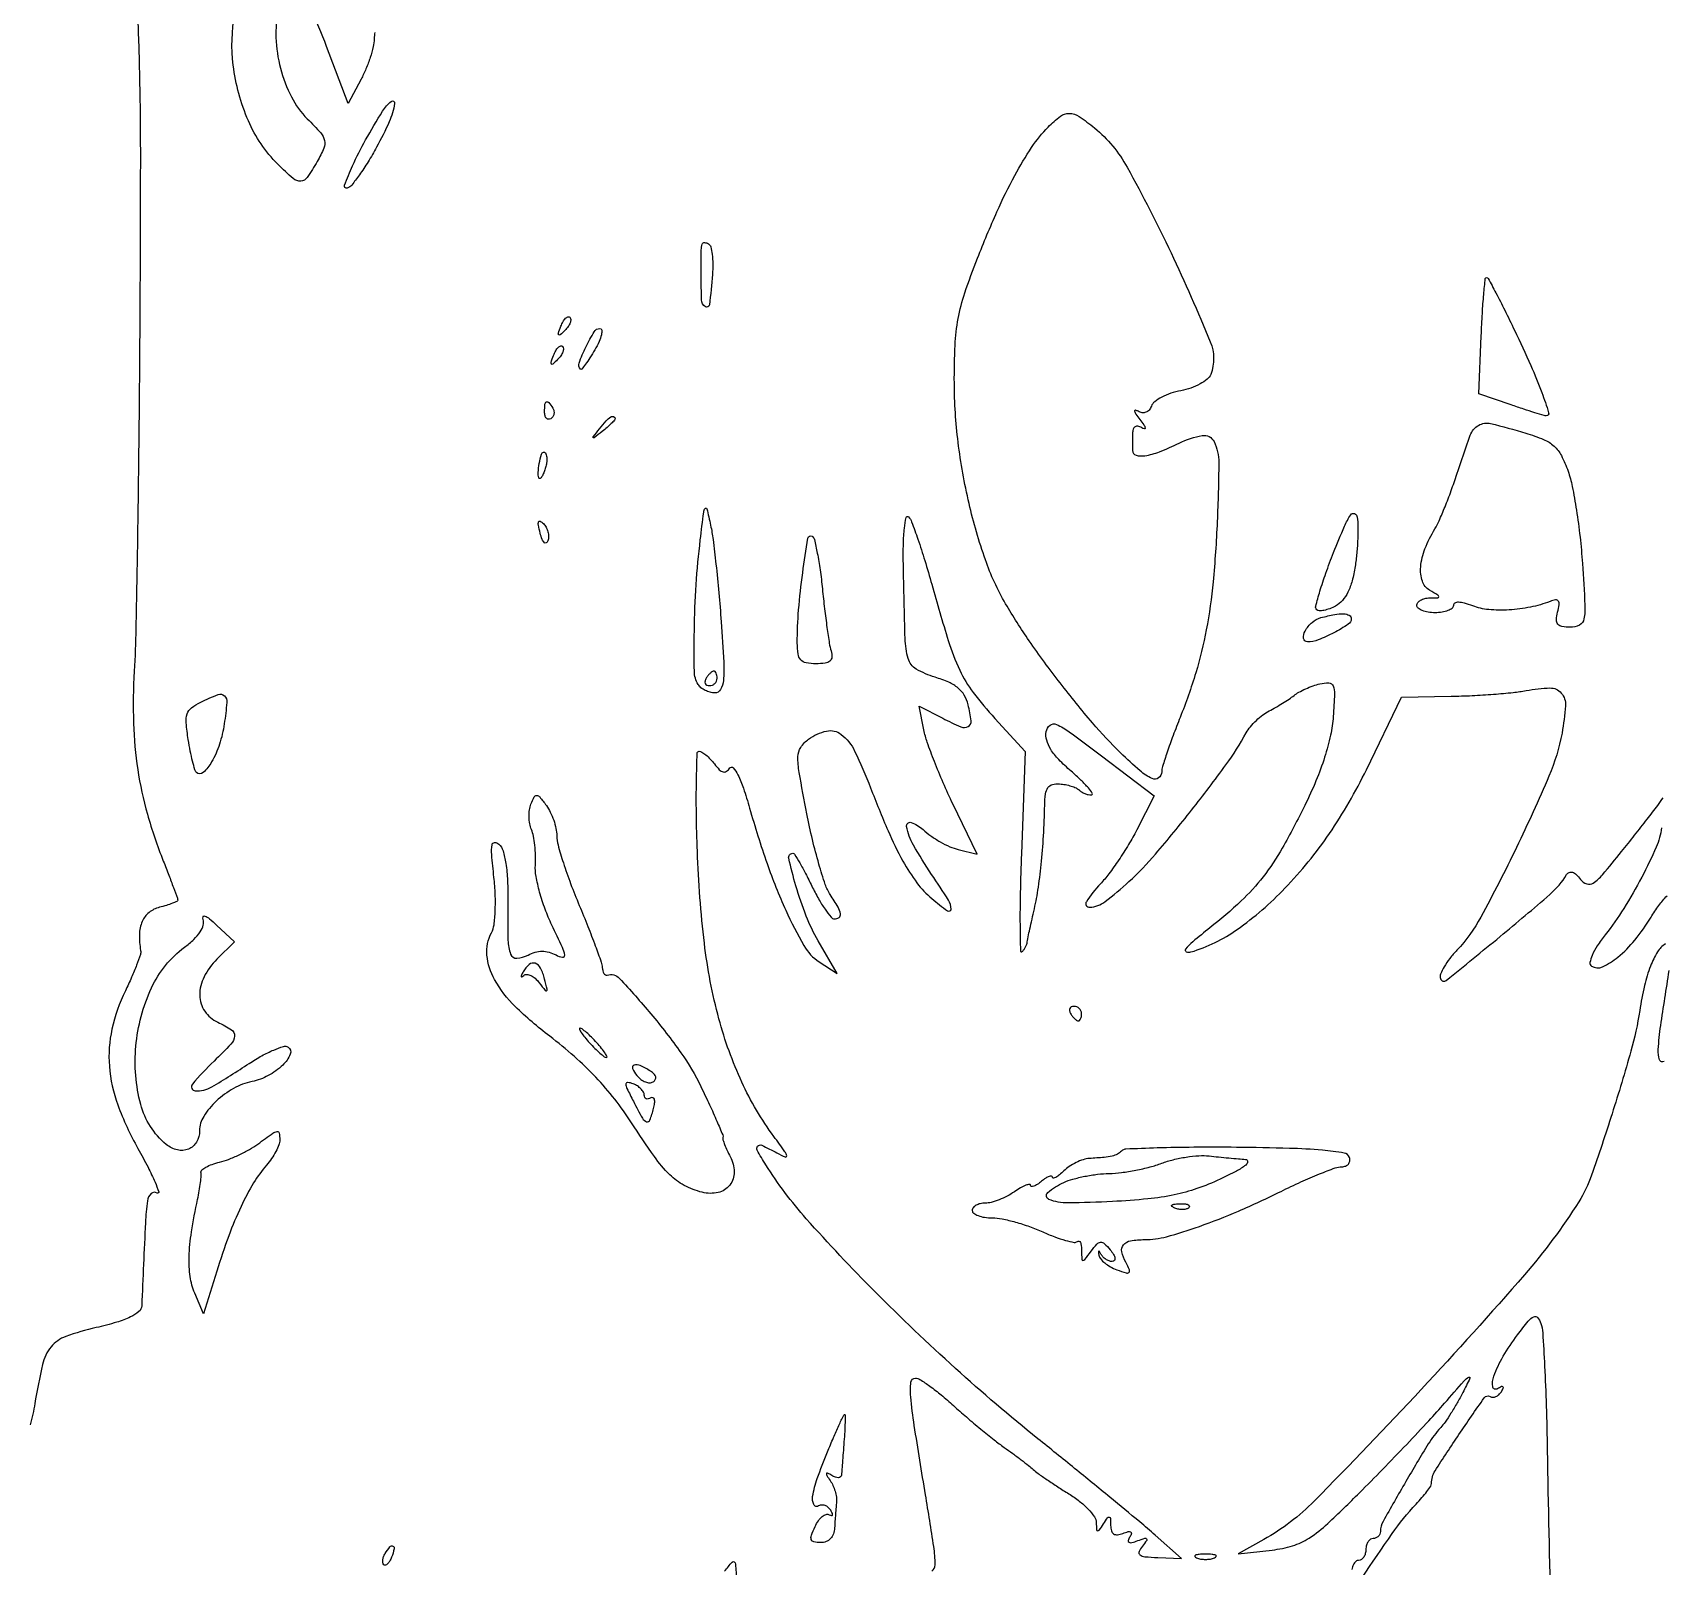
# Model space of a CAD drawing. Extents: x 0 to 848, y 0 to 1200.
# Drawn here: x 401.1 to 624.5, y 779.2 to 989.6 of the extents above; entities that cross this region are included whole.
import ezdxf

# ---------------------------------------------------------------- set-up
doc = ezdxf.new("R2010")
doc.units = 0

msp = doc.modelspace()

# ---------------------------------------------------------------- linework, layer by layer
for points in [[(566.821126, 1139.97925, -0.000003), (566.831352, 1129.659375, -0.000009)], [(566.842867, 1117.750456, -0.000006), (566.855748, 1104, 0.000253)], [(386.357708, 945.75, -0.000031), (386.511, 964.929573, -0.00005), (386.644698, 981.326562, -0.000009), (386.76453, 995.814932, -0.002666)], [(415.451643, 992.830649, -0.005438), (415.732263, 984.8015, -0.006097), (415.875175, 972.758543, -0.001366), (415.812348, 952.224979, -0.001086), (415.682636, 935.935682, -0.001319), (415.487668, 920.672337, -0.00111), (415.261222, 907.830447, -0.009187), (415.038248, 902, 0.021531), (414.941059, 894.823358, 0.030593), (415.518737, 888.470389, 0.031393), (416.850199, 882.361919, 0.024527), (419.027673, 875.929792, -0.002256), (419.783559, 873.986436, -0.003437), (420.420629, 872.29168, -0.001268), (420.954732, 870.829204, -0.087124), (421, 870.571388, -0.292554), (420.893175, 870.40444, -0.014515), (420.265625, 870.136655, -0.019599), (419.458192, 869.855479, -0.012502), (418.5, 869.589356, 0.109286), (417.067226, 868.873033, 0.120567), (416.13106, 867.640292, 0.09674), (415.744372, 865.883417, 0.050551), (415.917956, 863.640869, -0.126727), (415.87739, 863.092508, -0.009458), (415.366698, 861.670853, -0.012621), (414.67405, 859.981111, -0.00924), (413.823959, 858.140869, 0.057736), (411.985648, 852.875105, 0.075065), (411.625276, 847.785389, 0.068493), (412.791924, 842.466823, 0.03932), (415.541284, 836.492562, -0.008085), (416.927109, 833.91761, -0.017333), (417.89382, 831.879565, -0.025564), (418.390064, 830.549593, -0.695345), (418.18196, 830.387543, 0.338798), (417.351957, 830.304477, 0.172115), (416.84217, 829.317668, 0.022566), (416.568661, 826.314623, 0.000833), (416.066774, 814.925022, -0.209104), (415.677889, 814.129413, -0.064331), (414.531715, 813.385985, -0.040946), (412.636718, 812.661712, -0.014265), (409.807108, 811.925022, 0.029079), (405.639697, 810.70719, 0.138296), (403.634634, 809.28391, 0.113159), (402.460696, 806.873931, 0.016538), (401.40011, 801.5, -0.026943), (400.766637, 798.608215, -0.026543)], [(434.875296, 992.626107, 0.076398), (434.467527, 988.89392, 0.053346), (435.102462, 984.70034, 0.053523), (436.605163, 980.753634, 0.078826), (438.780552, 977.75791, -0.01404), (440.618438, 975.813803, -0.126216), (441.153527, 974.781301, -0.160698), (441.056917, 973.73002, -0.026725), (440.136301, 971.889253, -0.021801), (438.767344, 969.70951, -0.229508), (437.876766, 969.205234, -0.198791), (436.850106, 969.555109, -0.016123), (434.730056, 971.542671, -0.094648), (430.699642, 977.476289, -0.070842), (428.613924, 985.116975, -0.0789), (428.842154, 992.150236, -0.206592)], [(448.058434, 989.611025, 0.048737), (447.958084, 988.75, -0.053271), (447.820634, 987.656737, -0.020716), (447.409206, 986.186946, -0.020229), (446.82822, 984.61881, -0.02364), (446.148422, 983.184285), (444.380675, 979.86857), (441.431317, 987.684285, 0.018013), (439.224685, 992.94946, 0.123623)], [(524.439702, 778.499464, 0.238069), (524.901807, 779.390202, 0.041063), (524.724324, 781.887499, 0.002724), (523.587605, 789, -0.001698), (522.04832, 798.506119, -0.017675), (521.56759, 802.43377, -0.046589), (521.580956, 804.438892, -0.385283), (522.20104, 805, -0.14377), (522.825387, 804.816687, -0.013216), (524.174537, 803.898438, -0.016207), (525.747912, 802.686291, -0.012002), (527.409334, 801.25, 0.006537), (529.199718, 799.667709, 0.005277), (531.162408, 798.014063, 0.005336), (533.006699, 796.525945, 0.013659), (534.381973, 795.5, -0.004894), (535.552683, 794.65819, -0.004707), (536.722108, 793.782756, -0.004662), (537.738345, 792.991859, -0.017004), (538.360808, 792.462573, 0.029091), (539.029132, 791.921558, 0.006052), (540.266925, 791.055989, 0.006335), (541.730788, 790.085421, 0.005944), (543.25, 789.131014, -0.029752), (544.686507, 788.130184, -0.035744), (545.902936, 787.020678, -0.038573), (546.763026, 785.963085, -0.150236), (547.015313, 785.168441, 0.012166), (547.046899, 784.22616, 0.349113), (547.1983, 784.056848, 0.289457), (547.42828, 784.152484, 0.009865), (548, 785, -0.010677), (548.566573, 785.836949, -0.301908), (548.799443, 785.92672, -0.33565), (548.952884, 785.74626, -0.01202), (548.984687, 784.781385, 0.066381), (549.089683, 784.04421, 0.183316), (549.396353, 783.629429, 0.175917), (549.911202, 783.512531, 0.060424), (550.664045, 783.701324, -0.02645), (551.381889, 783.934058, -0.192905), (551.734128, 783.891407, -0.358176), (551.829118, 783.654473, -0.061825), (551.612107, 783.181393, 0.068766), (551.402146, 782.706469, 0.37397), (551.511862, 782.471463, 0.17274), (551.902207, 782.441674, 0.023219), (552.698062, 782.698685, -0.011746), (553.670448, 783.037524, -0.305063), (553.924561, 782.964349, -0.343991), (553.933417, 782.715713, -0.013314), (553.337123, 781.937231, 0.070472), (552.890894, 781.192063, 0.346447), (553.012176, 780.75069, 0.137607), (553.686639, 780.495184, 0.013519), (555.438174, 780.387169), (558.702103, 780.274337), (555.101052, 783.458552, 0.007743), (552.983961, 785.272944, 0.001316), (548.885934, 788.65822, 0.001436), (544.049728, 792.608706, 0.001279), (539, 796.688097, -0.01456), (527.681285, 806.339699, -0.013372), (516.60903, 816.904019, -0.013532), (507.236507, 826.863091, -0.041699), (501.683005, 834.25, -0.012022), (500.49183, 836.249579, -0.325114), (500.558892, 836.827862, -0.328473), (501.127369, 836.938331, -0.012149), (503.197083, 835.894524, 0.01981), (504.345928, 835.337042, 0.599921), (504.545223, 835.494466, 0.11124), (504.307043, 836.057734, 0.003306), (502.791178, 838.144524, -0.050973), (498.391537, 845.602389, -0.042203), (495.255828, 854.279581, -0.035913), (493.255261, 864.647154, -0.021079), (492.287044, 877.25, -0.004996), (492.157678, 882.522403, -0.00834), (492.167175, 886.960938, -0.002774), (492.258824, 890.721447, -0.405479), (492.545837, 891, -0.145537), (492.913797, 890.890579, -0.030651), (493.457986, 890.485937, -0.029704), (494.053436, 889.91994, -0.024363), (494.620754, 889.25, 0.032038), (495.304068, 888.467736, 0.134877), (495.839908, 888.160492, 0.216352), (496.308415, 888.242677, 0.096455), (496.758219, 888.698555, -0.495688), (497.218272, 888.728054, -0.064623), (497.85253, 887.771241, -0.032992), (498.614235, 885.920063, -0.011881), (499.457989, 883.198555, 0.014515), (501.86432, 875.579107, 0.0226), (504.419092, 869.185062, 0.024205), (506.908782, 864.328543, 0.117815), (509.016775, 862.095789), (511.454683, 860.5), (508.862103, 865, -0.036305), (507.223099, 868.39209, -0.023502), (505.807713, 872.517157, -0.015815), (504.826998, 876.327609, -0.480307), (505.365481, 877, -0.259711), (505.615278, 876.860866, -0.006189), (506.327515, 875.678125, -0.012022), (507.132078, 874.224814, -0.007681), (508, 872.5, 0.015316), (508.900787, 870.775945, 0.022379), (509.80605, 869.321875, 0.019057), (510.623894, 868.22276, 0.227028), (511.089206, 868, 0.156053), (511.723095, 868.202779, 0.288022), (511.921623, 868.684772, 0.089916), (511.584515, 869.609722, 0.012799), (510.516233, 871.334881, -0.063788), (509.839637, 872.726167, -0.01105), (508.964398, 875.524486, -0.011857), (508.082593, 878.875368, -0.010367), (507.316976, 882.417413, -0.003849), (506.256975, 888.099053, -0.049758), (506.090657, 890.245986, -0.138198), (506.483208, 891.529641, -0.092259), (507.543486, 892.655456, -0.104624), (510.022943, 893.771299, -0.223243), (512.024643, 893.313392, -0.114536), (513.867969, 891.027115, -0.02086), (516.045455, 886, 0.009746), (518.449357, 880.093663, 0.024682), (520.487337, 875.931972, 0.033922), (522.416774, 872.938575, 0.058264), (524.452034, 870.783269, 0.019892), (526.623992, 869.105034, 0.61132), (527.099454, 869.352154, 0.140692), (526.744657, 870.561034, 0.006829), (524.432376, 874.100489, -0.018194), (521.942137, 878.108403, -0.08258), (520.99029, 880.677754, -0.572699), (521.609402, 881.221404, -0.108259), (523.25, 880.248444, 0.034941), (524.300211, 879.397231, 0.023892), (525.598778, 878.576765, 0.024146), (526.933177, 877.903237, 0.044038), (528.086265, 877.506817), (530.672529, 876.865374), (527.345484, 883.761591, -0.009648), (526.02381, 886.641836, -0.009426), (524.803538, 889.593146, -0.009358), (523.830107, 892.223107, -0.03461), (523.364071, 893.929643), (522.709704, 897.201478), (525.947783, 895.527003, 0.018199), (528.437785, 894.352157, 0.226407), (529.453909, 894.393684, 0.312228), (529.856976, 895.169095, 0.030009), (529.442339, 897.373717, 0.070926), (528.913346, 898.669764, 0.087416), (528.070064, 899.663814, 0.070274), (526.78585, 900.455715, 0.030297), (524.893671, 901.150003, -0.059324), (522.318593, 902.268004, -0.195159), (521.208604, 903.706479, -0.060889), (520.793299, 906.452372, -0.00235), (520.548497, 916.744877, -0.010813), (520.555422, 919.466487, -0.021647), (520.700377, 921.612052, -0.026562), (520.937498, 923.046211, -0.592393), (521.259674, 923.140326, -0.107926), (521.689305, 922.470601, -0.005752), (522.54739, 920.074254, -0.008806), (523.491784, 917.173429, -0.006285), (524.450574, 913.895449, 0.006475), (526.711568, 906.176247, 0.035526), (528.276445, 902.128515, 0.05197), (530.130715, 899.061452, 0.024277), (533.111758, 895.494583), (537.278853, 890.973819), (536.743255, 876.924072, 0.004147), (536.583913, 871.580185, 0.007441), (536.554802, 867.19125, 0.00327), (536.607632, 863.619411, 0.660493), (536.853829, 863.520496, 0.04088), (537.105319, 863.816853, 0.032652), (537.326771, 864.172687, 0.033678), (537.488766, 864.531503, 0.068171), (537.556456, 864.833333, -0.028835), (537.617309, 865.258576, -0.002489), (537.840297, 866.332292, -0.003275), (538.121249, 867.610901, -0.002535), (538.443444, 869, 0.020584), (539.010108, 871.917775, 0.012157), (539.457385, 875.438952, 0.011129), (539.772437, 879.379644, 0.009241), (539.936613, 883.582881, -0.027802), (540.055792, 885.144958, -0.119573), (540.390325, 886.008094, -0.179465), (540.999392, 886.43186, -0.081748), (541.979629, 886.519919, -0.028705), (542.787883, 886.413482, -0.028608), (543.579559, 886.2151, -0.029853), (544.248247, 885.961556, -0.091074), (544.646296, 885.687038, 0.060678), (544.982416, 885.423908, 0.039079), (545.425249, 885.201817, 0.038935), (545.900106, 885.050274, 0.057836), (546.333277, 885, 0.583393), (546.459582, 885.223408, 0.040701), (545.932642, 885.956792, 0.026059), (544.942325, 887.006059, 0.012344), (543.565237, 888.257164, -0.022503), (541.862454, 889.868496, -0.051594), (540.77415, 891.25669, -0.071421), (540.217118, 892.506743, -0.109704), (540.148627, 893.685088, -0.192179), (540.677302, 894.566647, -0.272), (541.564191, 894.673331, -0.055147), (543.314471, 893.667424, -0.004103), (547.739058, 890.373087), (554.978115, 884.890326), (552.558424, 880.195163, -0.016635), (551.44475, 878.200086, -0.012621), (550.097427, 876.087083, -0.0128), (548.731013, 874.166894, -0.02886), (547.578428, 872.803417, 0.047619), (545.658353, 870.351341, 0.618934), (546.114382, 869.589365, 0.142416), (548.226403, 870.384063, 0.025479), (551.498865, 873.105718, 0.029945), (555.147634, 876.897258, 0.009636), (560.100061, 882.933722, 0.009594), (564.808602, 889.145423, 0.03083), (567.598156, 893.518848, -0.046198), (568.167186, 894.353332, -0.028652), (568.974504, 895.223255, -0.028619), (569.878169, 895.997153, -0.045259), (570.741504, 896.539042, 0.012222), (571.623733, 897.014726, 0.008823), (572.584437, 897.586157, 0.00892), (573.478856, 898.162075, 0.019082), (574.143348, 898.64461, -0.04067), (574.81864, 899.091824, -0.019826), (575.743656, 899.554738, -0.019521), (576.749824, 899.962829, -0.02667), (577.686121, 900.245244, -0.069195), (578.920348, 900.370892, -0.29364), (579.501418, 899.966551, -0.107725), (579.695818, 898.879808, -0.007577), (579.531879, 895.775724, -0.037838), (579.158604, 893.193455, -0.022544), (578.346895, 890.193886, -0.020535), (577.155994, 886.935686, -0.016884), (575.62811, 883.562036, -0.013825), (572.53244, 877.711382, -0.036346), (569.905145, 873.761657, -0.040077), (566.889598, 870.457401, -0.020153), (562.606465, 866.771179, 0.006851), (560.265675, 864.862593, 0.051541), (559.271964, 863.837939, 0.503437), (559.367104, 863.488344, 0.166409), (560, 863.461425, 0.083121), (566.358187, 866.557518, 0.046376), (572.896167, 872.196397, 0.042015), (579.000596, 879.707703, 0.03679), (584.071956, 888.465025), (588.90238, 898.43005), (595.70119, 898.5434, 0.007825), (598.560839, 898.635856, 0.006955), (601.530975, 898.819882, 0.006997), (604.198571, 899.060036, 0.021254), (606, 899.325443, -0.040369), (609.259308, 899.679107, -0.228566), (610.809307, 898.983161, -0.194202), (611.379484, 897.237703, -0.028882), (610.906472, 893.492747, -0.055197), (609.121892, 887.591636, -0.011689), (604.660676, 877.795229, -0.011049), (599.771123, 868.23597, -0.066116), (596.49667, 863.715996, 0.025518), (595.513251, 862.567118, 0.033227), (594.742536, 861.417282, 0.035106), (594.252296, 860.412407, 0.178216), (594.23332, 859.800039, 0.522902), (595.034772, 859.564846, 0.002804), (602.405579, 865.571376, 0.006677), (609.247402, 871.366148, 0.075427), (611.541172, 874.066617, -0.153167), (611.902474, 874.379215, -0.186249), (612.346653, 874.397436, -0.112354), (612.864903, 874.078946, -0.041175), (613.4312, 873.424977, 0.155767), (614.290881, 872.797679, 0.232675), (615.19571, 872.921402, 0.068784), (616.467106, 874.060253, 0.006781), (619.085199, 877.236155, 0.002083), (620.870577, 879.481881, 0.002278), (622.584407, 881.676636, 0.00213), (624.034127, 883.567292, 0.011353), (624.797889, 884.621019, -0.001459)], [(624.565725, 880.5, -0.072338), (623.831286, 877.838938, -0.017691), (621.852053, 873.732115, -0.018737), (619.37576, 869.426588, -0.026816), (616.841893, 865.824488, 0.020964), (615.734618, 864.288898, 0.043409), (615.031457, 862.989583, 0.062299), (614.745891, 862.014309, 0.303219), (614.973212, 861.516556, 0.250996), (616.463738, 861.424408, 0.06485), (618.574162, 862.746378, 0.050263), (620.90863, 865.100383, 0.032839), (623.117271, 868.226152, -0.021914), (624.20775, 869.843238, -0.031496), (625.320292, 871.163842, -0.032331)], [(625.090519, 864.555944, 0.118125), (624.005763, 863.463923, 0.044842), (623.051092, 861.523775, 0.035195), (622.230683, 858.845943, 0.018364), (621.57048, 855.416905, -0.030445), (620.358198, 849.848197, -0.008409), (617.77867, 841.267923, -0.006864), (614.959644, 832.834294, -0.056761), (613.20584, 829.200979, -0.038137), (605.752215, 819.1764, -0.008709), (591.599917, 803.457678, -0.006848), (576.933889, 788.153874, -0.07067), (570, 782.862175), (566.5, 780.900893), (571.131398, 781.41506, 0.046183), (573.957232, 781.996322, 0.0713), (576.212311, 783.051167, 0.043199), (578.774265, 785.065223, 0.00782), (583.131398, 789.275156, 0.003781), (586.267666, 792.449423, 0.003027), (589.598954, 795.914184, 0.003059), (592.641918, 799.157171, 0.007758), (594.80121, 801.560543, -0.001731), (597.470775, 804.604899, -0.080053), (598.109077, 805.129219, -0.737391), (598.272844, 804.978824, -0.008649), (597.30121, 803.018314, -0.011011), (596.520949, 801.588168, -0.01049), (595.666205, 800.170111, -0.01049), (594.85873, 798.9494, -0.036262), (594.264594, 798.21148, 0.04994), (592.56494, 795.978322, 0.006416), (589.478235, 790.804742, 0.003563), (586.363839, 785.339749, 0.128412), (586, 783.946424, -0.104808), (585.923463, 783.585307, -0.099125), (585.70625, 783.278012, -0.096486), (585.381723, 783.072053, -0.093553), (585, 783, 0.148195), (584.618646, 782.884432, 0.098894), (584.29375, 782.559375, 0.082425), (584.074694, 782.073457, 0.064853), (584, 781.5, -0.064853), (583.925306, 780.926543, -0.082425), (583.70625, 780.440625, -0.098894), (583.381354, 780.115568, -0.148195), (583, 780, 0.191087), (582.618118, 779.848523, 0.088204), (582.29375, 779.4125, 0.068025), (582.073693, 778.765418, 0.048028)], [(624.916073, 848.44813, -0.486213), (624.296137, 848.675507, -0.092658), (624.115603, 850.063385, -0.022929), (624.449714, 853.350823, -0.002475), (625.607229, 860.903083, 0.0103)], [(579.376699, 771.566149, -0.002783), (587.608817, 783.672465, -0.039991), (590.890224, 787.708187, 0.013431), (591.698237, 788.600695, 0.017883), (592.380253, 789.456037, 0.015272), (592.892067, 790.193302, 0.145077), (593, 790.557459, -0.142504), (593.503986, 792.289867, -0.007233), (596.757772, 797.248945, -0.004472), (600.240126, 802.294798, -0.396907), (601.060158, 802.46282, 0.144506), (601.421629, 802.364122, 0.099418), (601.838879, 802.456841, 0.083696), (602.24884, 802.727696, 0.066691), (602.58541, 803.138197, 0.027601), (602.851297, 803.626772, 0.360914), (602.803906, 803.812732, 0.281037), (602.58513, 803.830402, 0.02156), (602.047375, 803.529279, -0.536759), (601.405319, 803.825036, -0.128164), (601.550662, 805.258446, -0.043704), (602.849669, 807.993946, -0.028183), (604.794379, 810.917059, -0.009381), (606.280719, 812.823669, -0.107214), (607.019687, 813.41669, -0.346418), (607.541702, 813.308528, -0.090787), (607.99526, 812.513513, -0.068642), (608.258393, 811.217448, -0.003066), (608.519703, 806.646252, -0.00511), (608.74161, 801.203849, -0.003627), (608.883794, 795.096454, 0.002516), (609.36029, 772.466585, 0.013211)], [(496.009138, 778.51101, -0.006451), (497.081722, 779.769983, -0.394034), (497.351816, 779.797509, -0.21533), (497.519092, 779.489462, -0.002808), (497.670868, 777.25, 0.004772)]]:
    msp.add_lwpolyline(points, format="xyb")
for points in [[(448.289022, 973.863022, -0.013153), (447.111237, 971.836351, -0.017498), (445.92989, 970.063301, -0.014867), (444.867777, 968.673263, -0.142671), (444.261423, 968.253808, -0.628793), (443.883193, 968.643946, -0.019488), (444.991089, 971.326125, -0.019276), (446.783636, 974.861732, -0.012618), (449.105932, 978.798016, -0.081528), (450.289337, 980.144728, -0.692242), (450.758982, 979.873426, -0.063051), (450.002835, 977.339368, -0.021057)], [(546.779439, 976.5, -0.09361), (551.255581, 971.113261, -0.016559), (557.271595, 959.373145, -0.012313), (562.657098, 947.17632, -0.191694), (562.712625, 942.693496, -0.131418), (562.238051, 942.039514, -0.045374), (561.260354, 941.383439, -0.041323), (559.999568, 940.823819, -0.037442), (558.621826, 940.456877, 0.03473), (557.247349, 940.098765, 0.039547), (555.996606, 939.564996, 0.043335), (555.030137, 938.946841, 0.138053), (554.576332, 938.338322, -0.084715), (554.260964, 937.806719, -0.124226), (553.82028, 937.492675, -0.130511), (553.300141, 937.433958, -0.0988), (552.757063, 937.628576, 0.08735), (552.383734, 937.772007, 0.538334), (552.265337, 937.651282, 0.100871), (552.446108, 937.23885, 0.014571), (553, 936.5, -0.015224), (553.543102, 935.773566, -0.098908), (553.726028, 935.357658, -0.530768), (553.60957, 935.234817, -0.094566), (553.25, 935.367059, 0.079362), (552.725716, 935.578047, 0.202208), (552.330022, 935.508155, 0.185208), (552.080828, 935.166857, 0.066197), (552, 934.559017), (552, 933.237649), (552, 932.25, 0.331643), (552.473164, 931.615097, 0.112787), (553.692982, 931.53538, 0.05449), (555.687412, 932.083574, 0.019563), (558.385652, 933.276357, -0.07186), (561.563485, 934.30089, -0.333633), (563.17287, 933.471935, -0.115604), (563.821988, 930.581835, -0.008725), (563.606128, 922.5, -0.0122), (563.038336, 914.230381, -0.023553), (562.112431, 907.662313, -0.026636), (560.668251, 901.771168, -0.021728), (558.520569, 895.643509, 0.005927), (557.555176, 893.144932, 0.007877), (556.740417, 890.849691, 0.005825), (556.113459, 888.917085, 0.075656), (556, 888.171539, -0.241511), (555.571037, 887.335259, -0.269912), (554.678348, 887.24962, -0.07132), (553.017439, 888.323646, -0.0135), (550.354753, 890.771634, -0.02366), (546.495812, 894.888477, -0.012232), (542.051793, 900.369421, -0.012207), (537.814999, 906.150821, -0.02047), (534.580097, 911.230365, -0.047428), (531.801947, 917.266376, -0.027047), (529.561802, 924.984314, -0.02607), (528.067057, 933.375729, -0.029905), (527.543479, 941.5, -0.012464), (527.649607, 946.711353, -0.034538), (528.067686, 950.351989, -0.035093), (528.978746, 953.868013, -0.013216), (530.723479, 958.645854, -0.010162), (533.389807, 965.007593, -0.019259), (535.834921, 969.996369, -0.023882), (538.151567, 973.843795, -0.046076), (540.415488, 976.632956, -0.037983), (542.091879, 978.106101, -0.168034), (543.32387, 978.503554, -0.143282), (544.653939, 978.084064, -0.025167)], [(494.353439, 956.415977, -0.00922), (493.94612, 952.231359, -0.567457), (493.385911, 951.979145, -0.237205), (492.868306, 952.9363, -0.007483), (492.8, 957.5, -0.005168), (492.823457, 959.769246, -0.074332), (492.958789, 960.562087, -0.337447), (493.275309, 960.779768, -0.126957), (493.82187, 960.610091, -0.195564), (494.124324, 960.196109, -0.02967), (494.31704, 959.168543, -0.029521), (494.404582, 957.864776, -0.021656)], [(604.394703, 948.75, -0.006761), (606.626857, 943.897959, -0.015758), (608.133091, 940.193057, -0.012794), (609.071766, 937.444014, -0.50616), (608.745527, 937, -0.074235), (608.467097, 937.041568, -0.001658), (607.169854, 937.442443, -0.003712), (605.653201, 937.929022, -0.002498), (603.928139, 938.506188), (599.5, 940.012375), (599.826147, 948.006188, -0.004609), (599.979516, 951.071293, -0.007652), (600.172162, 953.651818, -0.002339), (600.380511, 955.85009, -0.385456), (600.546077, 956, -0.275381), (600.768867, 955.867227, -0.001974), (601.839046, 953.870312, -0.006687), (603.041848, 951.529422, -0.004144)], [(474.124088, 948.733333, -0.011214), (473.463552, 948.106486, -0.400052), (473.270328, 948.111181, -0.286372), (473.21821, 948.336218, -0.008399), (473.564293, 949.293128, -0.036269), (473.866277, 949.940734, -0.070189), (474.210949, 950.395085, -0.120343), (474.538684, 950.59249, -0.278911), (474.806872, 950.526461, -0.20742), (474.927901, 950.220211, -0.082976), (474.837219, 949.768815, -0.063152), (474.558688, 949.246577, -0.043285)], [(478.222266, 946.064557, -0.011252), (477.554869, 944.960018, -0.019519), (476.945266, 944.078572, -0.015046), (476.429828, 943.43354, -0.438179), (476.240798, 943.425868, -0.294265), (476.062053, 944.252224, -0.022496), (477.001599, 946.447873, -0.022968), (478.138731, 948.553099, -0.263245), (478.928739, 949, -0.389628), (479.173144, 948.775458, -0.080383), (479.124737, 948.137714, -0.047457), (478.799458, 947.191215, -0.023795)], [(473.124088, 944.733333, -0.011214), (472.463552, 944.106486, -0.400052), (472.270328, 944.111181, -0.286372), (472.21821, 944.336218, -0.008399), (472.564293, 945.293128, -0.036269), (472.866277, 945.940734, -0.070189), (473.210949, 946.395085, -0.120343), (473.538684, 946.59249, -0.278911), (473.806872, 946.526461, -0.20742), (473.927901, 946.220211, -0.082976), (473.837219, 945.768815, -0.063152), (473.558688, 945.246577, -0.043285)], [(472.457295, 938.069098, -0.090093), (472.612382, 937.673795, -0.095385), (472.614038, 937.257398, -0.099739), (472.463027, 936.88478, -0.108766), (472.182979, 936.613087, -0.158515), (471.860929, 936.534562, -0.191218), (471.582917, 936.669932, -0.126631), (471.394948, 937.024148, -0.059057), (471.333333, 937.543989, -0.019984), (471.376303, 938.618676, -0.269722), (471.59208, 938.929499, -0.350126), (471.913397, 938.852054, -0.02679)], [(481, 936.622445, -0.184603), (480.91885, 936.410139, -0.013803), (480.485937, 935.952641, -0.017649), (479.920402, 935.425681, -0.012436), (479.25, 934.872445, -0.001576), (478.120493, 933.99236, -0.377591), (478, 934, -0.377591), (477.99236, 934.120493, -0.001576), (478.872445, 935.25, -0.017685), (479.76332, 936.306759, -0.065617), (480.426111, 936.869516, -0.241985), (480.806605, 936.90695, -0.307699)], [(605.930476, 934.644971, -0.02605), (608.37169, 933.774225, -0.084891), (609.817236, 932.859698, -0.09152), (610.817617, 931.556808, -0.033348), (611.739422, 929.410152, -0.035635), (612.310118, 927.329423, -0.010569), (612.886008, 924.078295, -0.010547), (613.380216, 920.386766, -0.011193), (613.706968, 916.75, -0.003622), (614.04982, 911.040414, -0.060558), (613.920686, 909.150903, -0.227565), (613.303046, 908.31563, -0.122247), (612.03139, 908, -0.040951), (610.902237, 908.092634, -0.180839), (610.333385, 908.419488, -0.192165), (610.138283, 909.024885, -0.046994), (610.310405, 910.07899, 0.027335), (610.519624, 911.105184, 0.193856), (610.402899, 911.58951, 0.283349), (610.023436, 911.749549, 0.053376), (609.263217, 911.547512, -0.042056), (606.578531, 910.768696, -0.035254), (603.636974, 910.390695, -0.036609), (600.851186, 910.434883, -0.068677), (598.660322, 910.939046, 0.022671), (597.517514, 911.315208, 0.064852), (596.69124, 911.434287, 0.131707), (596.19544, 911.308587, 0.271541), (596, 910.975249, -0.230452), (595.818143, 910.601638, -0.073347), (595.265625, 910.286479, -0.0559), (594.457411, 910.071254, -0.03716), (593.5, 910, -0.038131), (592.542644, 910.073116, -0.057076), (591.734375, 910.29375, -0.074992), (591.182831, 910.617064, -0.226478), (591, 911, -0.169101), (591.133673, 911.383944, -0.092408), (591.514063, 911.715183, -0.073794), (592.080578, 911.944633, -0.055088), (592.75, 912.030409, 0.007137), (593.865798, 912.065733, 0.402418), (593.996479, 912.203309, 0.260637), (593.880752, 912.4076, 0.004526), (592.74423, 913.083328, -0.184628), (591.747372, 914.32036, -0.09999), (591.522231, 916.289604, -0.072706), (592.106866, 918.779336, -0.043699), (593.465467, 921.5, 0.033713), (594.052988, 922.620086, 0.008387), (594.857239, 924.528125, 0.008535), (595.705538, 926.747661, 0.008476), (596.479648, 929, -0.009324), (598.325114, 934.34006, -0.171908), (599.450512, 935.698422, -0.196876), (601.118637, 935.949939, -0.012851)], [(471.607127, 930.528944, -0.031025), (471.47881, 929.920228, -0.027669), (471.27235, 929.307717, -0.028704), (471.024216, 928.777664, -0.072672), (470.770646, 928.437313, -0.5934), (470.526836, 928.50893, -0.065115), (470.464332, 929.251818, -0.035196), (470.606136, 930.463842, -0.027547), (470.923489, 931.75, -0.214299), (471.171273, 932.032967, -0.390679), (471.44116, 931.944872, -0.106568), (471.631068, 931.326701, -0.057928)], [(495.560141, 908.75, -0.004321), (495.908436, 903.208974, -0.035856), (495.864257, 900.691661, -0.107984), (495.476592, 899.457546, -0.269048), (494.687838, 899, -0.065733), (494.03398, 899.086333, -0.052047), (493.36773, 899.342108, -0.053443), (492.789307, 899.718875, -0.083468), (492.398258, 900.164623, -0.134959), (491.880404, 901.930377, -0.008002), (491.874923, 907.552628, -0.012571), (492.128325, 913.857413, -0.013453), (492.696384, 920, -0.00146), (493.159132, 923.772915, -0.123084), (493.367322, 924.309843, -0.645323), (493.594003, 924.266202, -0.005564), (494.108653, 922, -0.021137), (494.443643, 920.047482, -0.004634), (494.846048, 916.664062, -0.004816), (495.237761, 912.739455, -0.004608)], [(582.529184, 916.346044, -0.028143), (582.119703, 914.377834, -0.049253), (581.534085, 912.821156, -0.06125), (580.778028, 911.668662, -0.094393), (579.853471, 910.92158, -0.031775), (579.036123, 910.548835, -0.042787), (578.254638, 910.325116, -0.049289), (577.611286, 910.263945, -0.197951), (577.253921, 910.412745, -0.266307), (577.124183, 910.891065, -0.008059), (577.69803, 912.950207, -0.013949), (578.505338, 915.421048, -0.008944), (579.572925, 918.243766, -0.005966), (581.063902, 921.856536, -0.04682), (581.928873, 923.451561, -0.36583), (582.441417, 923.598336, -0.255644), (582.823424, 923.093444, -0.03528), (582.917041, 921.874024, -0.012418), (582.884134, 920.11869, -0.012258), (582.752219, 918.184462, -0.014061)], [(471.787763, 919.86329, -0.170804), (471.564152, 919.575227, -0.353106), (471.298474, 919.603634, -0.106885), (471.004403, 920.059974, -0.02593), (470.731213, 920.919841, -0.013933), (470.479614, 922.004581, -0.131195), (470.508441, 922.477725, -0.470166), (470.72933, 922.563414, -0.069225), (471.16845, 922.23155, -0.0741), (471.539971, 921.729912, -0.058506), (471.7862, 921.100047, -0.059552), (471.8766, 920.443426, -0.085105)], [(509.443172, 913.263902, 0.004408), (509.7403, 910.545938, 0.005159), (510.071522, 907.972834, 0.00458), (510.393642, 905.804805, 0.031243), (510.628546, 904.75, -0.077197), (510.73726, 903.901962, -0.213214), (510.482971, 903.371112, -0.145281), (509.822242, 903.079694, -0.031722), (508.567388, 903, -0.044045), (507.209344, 903.119862, -0.167036), (506.474948, 903.527842, -0.150547), (506.102923, 904.33085, -0.033763), (506, 905.853309, -0.020168), (506.183078, 910.390255, -0.014156), (506.739107, 915.472522, -0.006328), (507.457817, 920.229896, -0.533958), (508.021621, 920.486638, -0.199113), (508.342642, 920.040882, -0.00918), (508.745445, 918.17569, -0.014059), (509.129082, 915.888925, -0.009507)], [(582, 909.160515, -0.255584), (581.588551, 908.408177, -0.021538), (579.608465, 907.256466, -0.027505), (577.477316, 906.282299, -0.093712), (575.984332, 906, -0.382136), (575.46079, 906.46855, -0.155845), (575.66533, 907.485645, -0.084987), (576.625279, 908.679488, -0.116803), (577.835144, 909.327072, -0.017143), (579.72543, 909.75895, -0.05764), (580.988932, 909.854123, -0.120634), (581.719821, 909.643891, -0.268864)], [(493.5, 901, 0.082592), (493.343488, 900.6179, 0.161196), (493.3746, 900.29375, 0.182303), (493.586039, 900.078288, 0.108972), (493.940983, 900, 0.093332), (494.345238, 900.076123, 0.09642), (494.688914, 900.29375, 0.099167), (494.918938, 900.618444, 0.105053), (495, 901, 0.042167), (494.967655, 901.382849, 0.061769), (494.870461, 901.70625, 0.081139), (494.727648, 901.92554, 0.210953), (494.559017, 902, 0.151918), (494.34829, 901.934461, 0.038439), (494.066025, 901.70625, 0.035638), (493.768994, 901.382774, 0.029505)], [(427.3888, 894.75, -0.041107), (426.732563, 891.952882, -0.052177), (425.658941, 889.528393, -0.076854), (424.498556, 888.077302, -0.401807), (423.5696, 888.097066, -0.12677), (423.352346, 888.465153, -0.009183), (423.04333, 889.61454, -0.012388), (422.730155, 891.018315, -0.00904), (422.449303, 892.591674, -0.018219), (422.166815, 894.893184, -0.101741), (422.311238, 896.120982, -0.1481), (422.902609, 896.960049, -0.053708), (424.153512, 897.736451, -0.01987), (426.533891, 898.76661, -0.285965), (427.40007, 898.601497, -0.233434), (427.745189, 897.702963, -0.014086)], [(473, 879.412484, 0.067727), (473.173109, 878.140356, 0.010453), (473.906594, 875.694897, 0.0115), (474.90465, 872.830717, 0.009767), (476.086277, 869.853613, -0.004507), (477.274317, 866.94982, -0.006141), (478.289575, 864.309256, -0.004176), (479.093195, 862.083078, -0.067823), (479.252944, 861.305556, 0.048338), (479.326388, 860.861201, 0.079722), (479.481073, 860.514362, 0.115493), (479.688384, 860.316449, 0.210249), (479.916667, 860.289435, -0.287374), (481.615698, 859.832014, -0.012261), (485.912428, 854.968677, -0.020835), (490.042331, 849.619113, -0.041097), (492.771294, 845, -0.004338), (493.969784, 842.472637, -0.006668), (494.958859, 840.2625, -0.002683), (495.76684, 838.362504, -0.164456), (495.792521, 838, 0.140687), (495.799928, 837.694904, 0.015441), (496.032375, 837.026516, 0.017899), (496.368955, 836.233446, 0.013561), (496.792274, 835.38814, -0.119297), (497.337642, 833.286755, -0.171674), (496.732026, 831.480925, -0.172041), (495.126986, 830.460196, -0.119832), (492.960798, 830.488005, -0.058913), (490.487773, 831.444508, -0.072811), (488.496648, 832.902703, -0.045196), (486.387703, 835.391369, -0.009962), (483.25771, 840.038487, 0.023555), (480.964915, 843.250633, 0.022647), (478.351465, 846.277031, 0.021884), (475.38539, 849.149922, 0.018917), (472.035934, 851.902272, -0.030679), (467.311604, 855.974168, -0.071632), (464.474298, 859.6674, -0.105785), (463.430064, 863.027991, -0.146505), (464.054697, 866.102203, 0.091788), (464.394025, 867.167622, 0.020446), (464.55575, 869.079569, 0.02046), (464.561611, 871.347972, 0.017989), (464.385813, 873.70948, -0.006059), (464.079086, 876.824118, -0.058267), (464.119442, 878.153113, -0.357784), (464.47699, 878.477529, -0.203913), (465.058972, 878.263343, -0.132822), (465.626721, 877.340935, -0.033506), (466.015998, 875.60551, -0.027455), (466.24915, 873.252775, -0.01375), (466.298124, 870.263343, 0.00676), (466.310634, 865.056921, 0.087476), (466.676649, 863.15817, 0.326675), (467.534428, 862.603063, 0.108996), (469.060688, 863.032479, -0.052562), (470.038406, 863.430232, -0.069116), (470.990672, 863.56766, -0.069707), (471.93804, 863.44007, -0.054638), (472.901172, 863.052891, 0.079809), (473.802332, 862.742089, 0.508222), (474.096568, 863.026017, 0.07413), (473.791389, 864.067015, 0.004081), (472.335806, 867.148302, -0.023828), (471.406656, 869.334751, -0.021492), (470.653691, 871.675604, -0.022058), (470.162044, 873.832378, -0.061394), (470.073106, 875.380595, 0.023821), (470.096414, 876.703246, 0.020193), (469.998088, 878.097737, 0.020675), (469.804238, 879.362227, 0.052357), (469.531484, 880.25, -0.057715), (469.29559, 881.048073, -0.038253), (469.204284, 882, -0.038317), (469.25903, 882.952016, -0.059015), (469.464431, 883.75, -0.024497), (469.911025, 884.753256, -0.307548), (470.255758, 884.944401, -0.202378), (470.672017, 884.722466, -0.01179), (471.57142, 883.55887, -0.045184), (472.118595, 882.654563, -0.030519), (472.580355, 881.540153, -0.030779), (472.896776, 880.397995, -0.052228)], [(426.386685, 862.477594, 0.078749), (424.612162, 860.034685, 0.121628), (424.022729, 857.505685, 0.147189), (424.709417, 855.327272, 0.137259), (426.5, 853.818046, -0.036116), (428.385594, 852.788612, -0.280156), (428.805945, 851.924085, -0.167027), (428.31132, 850.830445, -0.012769), (426, 848.5, 0.027392), (423.019515, 845.313745, 0.613103), (423.40528, 844.408211, 0.151605), (425.662114, 844.943412, 0.012629), (430.821814, 848.171253, -0.019103), (432.549649, 849.22129, -0.027099), (434.165886, 850.009389, -0.025907), (435.510099, 850.496568, -0.21562), (436.136957, 850.415356, -0.374887), (436.443852, 849.422824, -0.097621), (435.402285, 847.939176, -0.066681), (433.419643, 846.49081, -0.074662), (431.198884, 845.683425, 0.078363), (428.672425, 844.743793, 0.060332), (426.297322, 843.001173, 0.064046), (424.569623, 840.905167, 0.141293), (424, 838.92966, -0.132112), (423.585212, 837.387225, -0.165695), (422.475521, 836.419855, -0.156323), (420.951825, 836.300086, -0.115771), (419.42949, 837.058518, -0.156356), (415.924404, 842.55263, -0.087723), (415.264044, 850.521814, -0.084506), (417.401091, 858.525059, -0.126826), (421.934009, 864.109332, 0.029712), (423.221696, 865.185258, 0.057468), (424.085746, 866.209984, 0.0791), (424.509937, 867.140178, 0.160453), (424.471606, 867.934588, -0.20269), (424.483806, 868.298047, -0.403071), (424.729417, 868.393587, -0.073924), (425.364692, 868.010274, -0.015929), (426.331164, 867.158613), (428.77337, 864.864279)], [(468.398692, 860.75, 0.017093), (468.159089, 860.298629, 0.158974), (468.129019, 860.082934, 0.527735), (468.22835, 860.038238, 0.046856), (468.490798, 860.234456, -0.198979), (468.900458, 860.380664, -0.098429), (469.445506, 860.24367, -0.072907), (470.044442, 859.844359, -0.048624), (470.601386, 859.234456, 0.004703), (471.415756, 858.168257, 0.400154), (471.600443, 858.140753, 0.306306), (471.67694, 858.342216, 0.00381), (471.333632, 859.75, 0.052829), (470.781114, 861.252534, 0.198672), (470.042036, 861.90157, 0.265484), (469.221236, 861.743194, 0.084953)], [(543.5, 855, 0.029505), (543.768994, 854.617226, 0.035638), (544.066025, 854.29375, 0.038439), (544.34829, 854.065539, 0.151918), (544.559017, 854, 0.210953), (544.727648, 854.07446, 0.081139), (544.870461, 854.29375, 0.061769), (544.967655, 854.617151, 0.042167), (545, 855, 0.105053), (544.918938, 855.381556, 0.099167), (544.688914, 855.70625, 0.09642), (544.345238, 855.923877, 0.093332), (543.940983, 856, 0.108972), (543.586039, 855.921712, 0.182303), (543.3746, 855.70625, 0.161196), (543.343488, 855.3821, 0.082592)], [(477.5, 851, 0.012769), (478.229731, 850.233916, 0.017642), (478.92517, 849.5875, 0.014322), (479.525997, 849.096686, 0.165568), (479.809975, 849, 0.549874), (479.889734, 849.12573, 0.034935), (479.63142, 849.5875, 0.02599), (479.159597, 850.232121, 0.012939), (478.5, 851, 0.012769), (477.770269, 851.766084, 0.017642), (477.07483, 852.4125, 0.014322), (476.474003, 852.903314, 0.165568), (476.190025, 853, 0.549874), (476.110266, 852.87427, 0.034935), (476.36858, 852.4125, 0.02599), (476.840403, 851.767879, 0.012939)], [(483.990862, 846.51101, 0.057015), (484.537349, 845.987251, 0.069165), (485.155439, 845.639771, 0.082132), (485.747486, 845.513493, 0.151089), (486.22007, 845.63601, 0.125121), (486.522353, 845.948828, 0.192588), (486.573772, 846.316881, 0.136748), (486.348827, 846.715727, 0.055227), (485.856763, 847.109687, 0.032662), (484.443277, 847.880926, 0.188345), (483.608907, 847.932599, 0.444336), (483.399887, 847.469597, 0.070243)], [(483.51389, 842.973139, 0.00796), (484.759509, 840.655562, 0.183263), (485.32502, 840.180007, 0.409125), (485.784971, 840.39654, 0.024587), (486.29011, 842.00138, 0.033809), (486.429487, 842.733252, 0.095442), (486.393387, 843.250238, 0.238295), (486.19888, 843.46851, 0.236417), (485.906741, 843.442363, -0.081683), (485.560235, 843.299699, -0.160168), (485.266355, 843.326241, -0.18296), (485.071115, 843.515418, -0.110257), (485, 843.833994, 0.132974), (484.889827, 844.240936, 0.06256), (484.555912, 844.676777, 0.055481), (484.066456, 845.073585, 0.05104), (483.48821, 845.366151, 0.057697), (482.727762, 845.56125, 0.457836), (482.488185, 845.349925, 0.110661), (482.634377, 844.728794, 0.006417)], [(435, 837.65301, -0.091368), (434.878574, 836.994064, -0.029985), (434.470674, 836.09138, -0.028725), (433.887675, 835.122745, -0.028812), (433.198039, 834.228341, 0.043619), (431.41536, 831.769262, 0.02521), (429.695765, 828.54283, 0.021194), (428.014589, 824.531673, 0.012809), (426.35028, 819.655018), (424.521258, 813.810036), (423.330388, 816.655018, -0.065003), (422.712457, 818.917635, -0.041988), (422.56877, 821.633641, -0.031713), (422.892017, 825.044898, -0.013981), (423.729631, 829.5, 0.010035), (423.965521, 830.70233, 0.012316), (424.135421, 831.833898, 0.010811), (424.233528, 832.785065, 0.082211), (424.196359, 833.232419, -0.289126), (424.302812, 833.558056, -0.048535), (424.872049, 833.943283, -0.040297), (425.717639, 834.318268, -0.025293), (426.75586, 834.62388, 0.033147), (427.987431, 835.007509, 0.018607), (429.428284, 835.625969, 0.018503), (430.843158, 836.36196, 0.028607), (432, 837.109781, -0.003435), (434.068202, 838.59942, -0.109987), (434.638739, 838.839448, -0.422503), (434.92581, 838.634344, -0.037747)], [(550.485802, 836.152468, -0.074373), (549.905068, 835.722856, -0.065034), (549.19716, 835.457553, -0.034711), (548.110179, 835.28293, -0.006293), (546.071429, 835.125, 0.061317), (545.218638, 834.963461, 0.035425), (544.247768, 834.575112, 0.034878), (543.314408, 834.039397, 0.048693), (542.571429, 833.428571, -0.020821), (541.967444, 832.872898, -0.048243), (541.461607, 832.522575, -0.10937), (541.13581, 832.424846, -0.435926), (541, 832.551016, 0.367029), (540.869644, 832.704677, 0.129665), (540.559375, 832.675378, 0.059248), (540.076326, 832.429763, 0.025998), (539.5, 832, -0.025433), (538.923688, 831.569235, -0.057651), (538.440625, 831.320297, -0.125171), (538.129652, 831.285442, -0.37451), (538, 831.434259, 0.448825), (537.836511, 831.5797, 0.064928), (537.347139, 831.456626, 0.039381), (536.630761, 831.106343, 0.01938), (535.777494, 830.556704, -0.032678), (534.796096, 829.960821, -0.027309), (533.68571, 829.457282, -0.028182), (532.615973, 829.108956, -0.0647), (531.777494, 829, 0.054303), (531.097501, 828.92593, 0.073999), (530.522139, 828.70625, 0.093637), (530.136022, 828.381565, 0.172913), (530, 828, 0.240234), (530.19641, 827.614804, 0.068086), (530.807812, 827.287299, 0.052456), (531.69671, 827.059387, 0.034561), (532.75, 826.978038, -0.047248), (534.093772, 826.839937, -0.018289), (535.916728, 826.40654, -0.017914), (537.870944, 825.789565, -0.021146), (539.668648, 825.063352, 0.01573), (541.308103, 824.380327, 0.023485), (542.783528, 823.897389, 0.020277), (543.983236, 823.617978, 0.248342), (544.418648, 823.751981, -0.296545), (544.636716, 823.798194, -0.196389), (544.829228, 823.616833, -0.077331), (544.959933, 823.150049, -0.029675), (545, 822.475537, 0.00938), (545.021995, 821.303225, 0.386345), (545.185567, 821.136175, 0.248896), (545.446913, 821.255819, 0.005557), (546.302613, 822.39917, -0.023118), (547.103603, 823.39456, -0.196007), (547.607965, 823.644358, -0.213156), (548.118208, 823.45968, -0.027701), (548.925058, 822.5903, -0.033674), (549.383034, 821.956068, -0.096134), (549.577169, 821.450149, -0.218724), (549.495224, 821.137007, -0.224719), (549.205778, 821, -0.086713), (548.770596, 821.076044, -0.059832), (548.322583, 821.301094, -0.058526), (547.930058, 821.633024, -0.073013), (547.658333, 822.025, 0.018633), (547.468568, 822.37431, 0.404445), (547.365857, 822.402429, 0.308326), (547.309291, 822.291398, 0.01569), (547.376499, 821.870503, 0.127379), (547.61885, 821.35985, 0.047257), (548.188844, 820.796152, 0.042992), (548.957371, 820.270971, 0.039828), (549.823865, 819.869453, 0.012277), (551.107747, 819.430035, 0.254682), (551.493859, 819.505716, 0.336494), (551.572337, 819.841952, 0.017879), (551.05755, 820.892468, -0.068478), (550.523416, 822.334858, -0.231431), (550.752764, 823.28462, -0.180309), (551.720501, 823.841555, -0.04138), (553.631719, 824, 0.066349), (556.635637, 824.400375, 0.018665), (561.159859, 825.811454, 0.017229), (566.521121, 827.916302, 0.012384), (572.359697, 830.617591, -0.007864), (575.094427, 831.912979, -0.010268), (577.637238, 833.006417, -0.008094), (579.785089, 833.837971, -0.08853), (580.69303, 834, 0.088961), (581.223835, 834.095196, 0.129156), (581.611506, 834.367188, 0.141424), (581.79368, 834.7739, 0.115915), (581.750396, 835.25, 0.279361), (581.009906, 835.879423, 0.01738), (578.032973, 836.253221, 0.015844), (573.50145, 836.518476, 0.004171), (566.236198, 836.652468, 0.00408), (560.402064, 836.663777, 0.006378), (555.381624, 836.568486, 0.00225), (551.079133, 836.412515, 0.188346)], [(567.5, 835.007981, -0.409434), (567.766964, 834.709764, -0.219232), (567.517718, 834.229489, -0.04406), (566.234925, 833.402918, -0.010985), (564, 832.289042, -0.02677), (560.826964, 830.996354, -0.032059), (557.717583, 830.138337, -0.026681), (554.092456, 829.583778, -0.011728), (549.25, 829.219934, -0.01036), (543.120199, 829.030947, -0.095957), (540.522904, 829.506867, -0.566482), (540.36386, 830.447926, -0.070083), (542.547053, 831.839485, -0.039241), (543.786122, 832.290495, -0.01883), (545.43365, 832.681447, -0.018539), (547.192919, 832.962213, -0.025166), (548.797053, 833.076078, 0.026982), (550.468622, 833.200831, 0.01604), (552.440384, 833.52009, 0.01603), (554.391422, 833.965931, 0.026528), (556, 834.480775, -0.030855), (557.559384, 834.96505, -0.022019), (559.353125, 835.320058, -0.022337), (561.099885, 835.507133, -0.043517), (562.5, 835.472186, 0.002726), (563.795003, 835.333769, 0.002114), (565.20625, 835.196728, 0.002137), (566.524017, 835.080062, 0.005154)], [(559.729167, 828.395833, -0.126455), (559.402231, 828.202593, -0.060344), (558.916927, 828.123424, -0.05415), (558.359369, 828.160852, -0.051402), (557.8125, 828.316886, -0.054073), (557.395823, 828.538436, -0.470617), (557.37858, 828.720685, -0.168741), (557.670344, 828.862007, -0.018894), (558.416667, 828.921053, -0.028489), (559.112848, 828.910055, -0.077125), (559.592839, 828.799335, -0.208169), (559.77538, 828.614691, -0.296942)], [(512.404963, 796.25, 0.00007), (512.290777, 794.754839, 0.000087), (512.184991, 793.363914, 0.000071), (512.096517, 792.195763, 0.000656), (512.059024, 791.690983, -0.206701), (511.93209, 791.447458, -0.160952), (511.650151, 791.340214, -0.097755), (511.233423, 791.403444, -0.048919), (510.75, 791.632941, 0.018648), (510.158143, 791.959124, 0.45572), (510.004103, 791.896023, 0.2289), (510.033783, 791.656425, 0.010104), (510.515788, 790.941958, -0.04755), (510.893677, 790.279934, -0.034408), (511.188998, 789.48295, -0.035004), (511.365464, 788.679078, -0.061596), (511.381138, 788, 0.004276), (511.315275, 787.281452, 0.001956), (511.241007, 786.342634, 0.001937), (511.17049, 785.353315, 0.002671), (511.11535, 784.464286, -0.072612), (510.943748, 783.624528, -0.102772), (510.545243, 782.976538, -0.110297), (509.946103, 782.571113, -0.094075), (509.195212, 782.428571, -0.050514), (508.285892, 782.520674, -0.264349), (507.921438, 782.839525, -0.173781), (507.926744, 783.431435, -0.021965), (508.428823, 784.628923, -0.042529), (508.893795, 785.429938, -0.066491), (509.432706, 786.015735, -0.092313), (509.957392, 786.309339, -0.223525), (510.38812, 786.260129, 0.069544), (510.687404, 786.128372, 0.402252), (510.825944, 786.202098, 0.189837), (510.81201, 786.440599, 0.030012), (510.58541, 786.861803, 0.078004), (510.238779, 787.265683, 0.090333), (509.800911, 787.519692, 0.100781), (509.341636, 787.586571, 0.124968), (508.930902, 787.457295, -0.444889), (508.26999, 787.649934, -0.153916), (508.107894, 788.763472, -0.044693), (508.741559, 791.242943, -0.013583), (510.133325, 794.866647, -0.003307), (510.966536, 796.83474, -0.005391), (511.702442, 798.492078, -0.001261), (512.361569, 799.924803, -0.292186), (512.479264, 800, -0.416352), (512.558983, 799.919698, -0.003129), (512.545141, 798.898438, -0.008853), (512.499706, 797.687958, -0.005285)], [(450.345077, 780.456872, -0.035865), (450.083816, 779.899181, -0.069269), (449.786868, 779.507038, -0.118528), (449.50546, 779.335123, -0.281567), (449.276326, 779.390341, -0.156651), (449.142323, 779.651151, -0.070517), (449.133355, 780.040231, -0.059701), (449.242038, 780.490157, -0.049364), (449.458881, 780.933469, -0.030391), (450.120758, 781.871774, -0.36195), (450.525317, 781.954259, -0.344086), (450.696703, 781.564815, -0.029555)], [(560.75, 780.337719, 0.057986), (561.320008, 780.181385, 0.037979), (562, 780.12966, 0.037979), (562.679992, 780.181385, 0.057986), (563.25, 780.337719, 0.174857), (563.459382, 780.525001, 0.447206), (563.398438, 780.693942, 0.078554), (562.89144, 780.810911, 0.017491), (562, 780.842105, 0.017491), (561.10856, 780.810911, 0.078554), (560.601562, 780.693942, 0.447206), (560.540618, 780.525001, 0.174857)]]:
    msp.add_lwpolyline(points, format="xyb", close=True)

doc.saveas('drawing.dxf')
